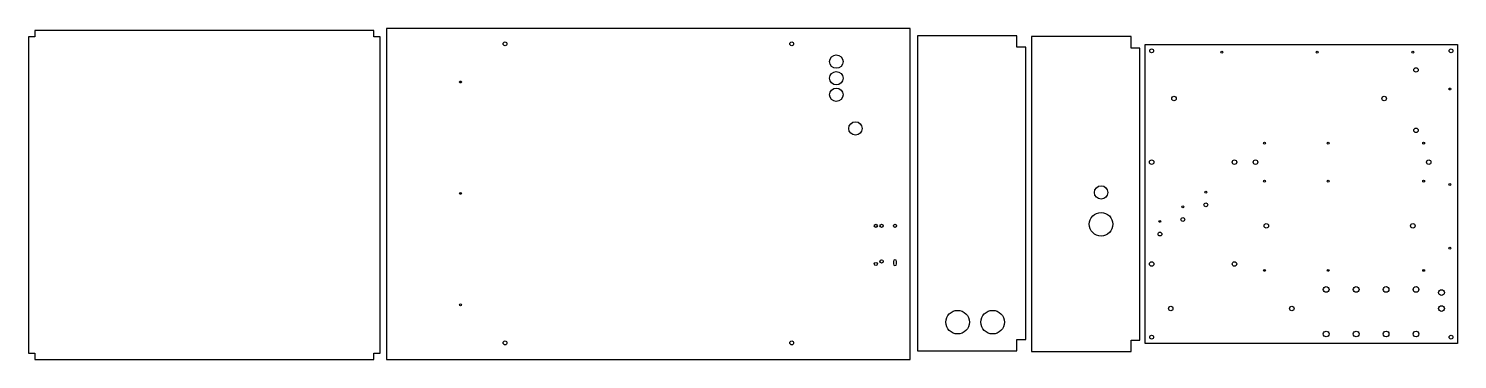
# Model space of a CAD drawing. Header units: millimetres. Extents: x -562 to 1681, y 0 to 520.
import ezdxf

# ---------------------------------------------------------------- set-up
doc = ezdxf.new("R2010")
doc.units = ezdxf.units.MM

msp = doc.modelspace()

# ---------------------------------------------------------------- linework, layer by layer
at = {"color": 0}
msp.add_lwpolyline([(-20, 517), (-552, 517), (-552, 507), (-562, 507), (-562, 10), (-552, 10), (-552, 0), (-20, 0), (-20, 10), (-10, 10), (-10, 507), (-20, 507), (-20, 517)], close=True, dxfattribs=at)
for points in [[(822, 520), (0, 520), (0, 0), (822, 0)], [(1003.4, 490.6), (989.4, 490.6), (989.4, 508.6), (833.4, 508.6), (833.4, 13.6), (989.4, 13.6), (989.4, 31.6), (1003.4, 31.6)], [(1182.6, 489.4), (1168.6, 489.4), (1168.6, 507.4), (1012.6, 507.4), (1012.6, 12.4), (1168.6, 12.4), (1168.6, 30.4), (1182.6, 30.4)], [(1191, 495), (1681, 495), (1681, 25), (1191, 25)]]:
    msp.add_lwpolyline(points, close=True)
msp.add_lwpolyline([(795.5, 150, 1), (800.5, 150), (800.5, 154, 1), (795.5, 154)], format="xyb", close=True)
for centre, radius in [((186, 496), 3), ((636, 496), 3), ((706, 468), 10.5), ((1201, 485), 3), ((1311, 483), 1.5), ((1461, 483), 1.5), ((1611, 483), 1.5), ((1671, 485), 3), ((706, 442), 10.5), ((1616, 455), 3.5), ((116, 436), 1.5), ((706, 416), 10.5), ((1669, 425), 1.5), ((1236, 410), 3.5), ((1566, 410), 3.5), ((736, 363), 10.5), ((1616, 360), 3.5), ((1378, 340), 1.5), ((1478, 340), 1.5), ((1628, 340), 1.5), ((1201, 310), 3.5), ((1331, 310), 3.5), ((1364, 310), 3.5), ((1636, 310), 3.5), ((1121.6, 262.4), 10.5), ((1378, 280), 1.5), ((1478, 280), 1.5), ((1628, 280), 1.5), ((1669, 275), 1.5), ((116, 261), 1.5), ((1286, 263), 1.5), ((1121.6, 212.4), 18.5), ((1250, 240), 1.5), ((1286, 243), 3), ((768, 210), 2.5), ((777, 210), 2.5), ((798, 210), 2.5), ((1214, 217), 1.5), ((1250, 220), 3), ((1381, 210), 3.5), ((1611, 210), 3.5), ((1214, 197), 3), ((1669, 175), 1.5), ((768, 150), 2.5), ((777, 154), 2.5), ((1201, 150), 3.5), ((1331, 150), 3.5), ((1378, 140), 1.5), ((1478, 140), 1.5), ((1628, 140), 1.5), ((1475, 110), 4.5), ((1522, 110), 4.5), ((1569, 110), 4.5), ((1616, 110), 4.5), ((1656, 105), 4.5), ((116, 86), 1.5), ((896.4, 58.6), 18.5), ((951.4, 58.6), 18.5), ((1231, 80), 3.5), ((1421, 80), 3.5), ((1656, 80), 4.5), ((186, 26), 3), ((636, 26), 3), ((1201, 35), 3), ((1475, 40), 4.5), ((1522, 40), 4.5), ((1569, 40), 4.5), ((1616, 40), 4.5), ((1671, 35), 3)]:
    msp.add_circle(centre, radius)

doc.saveas('drawing.dxf')
